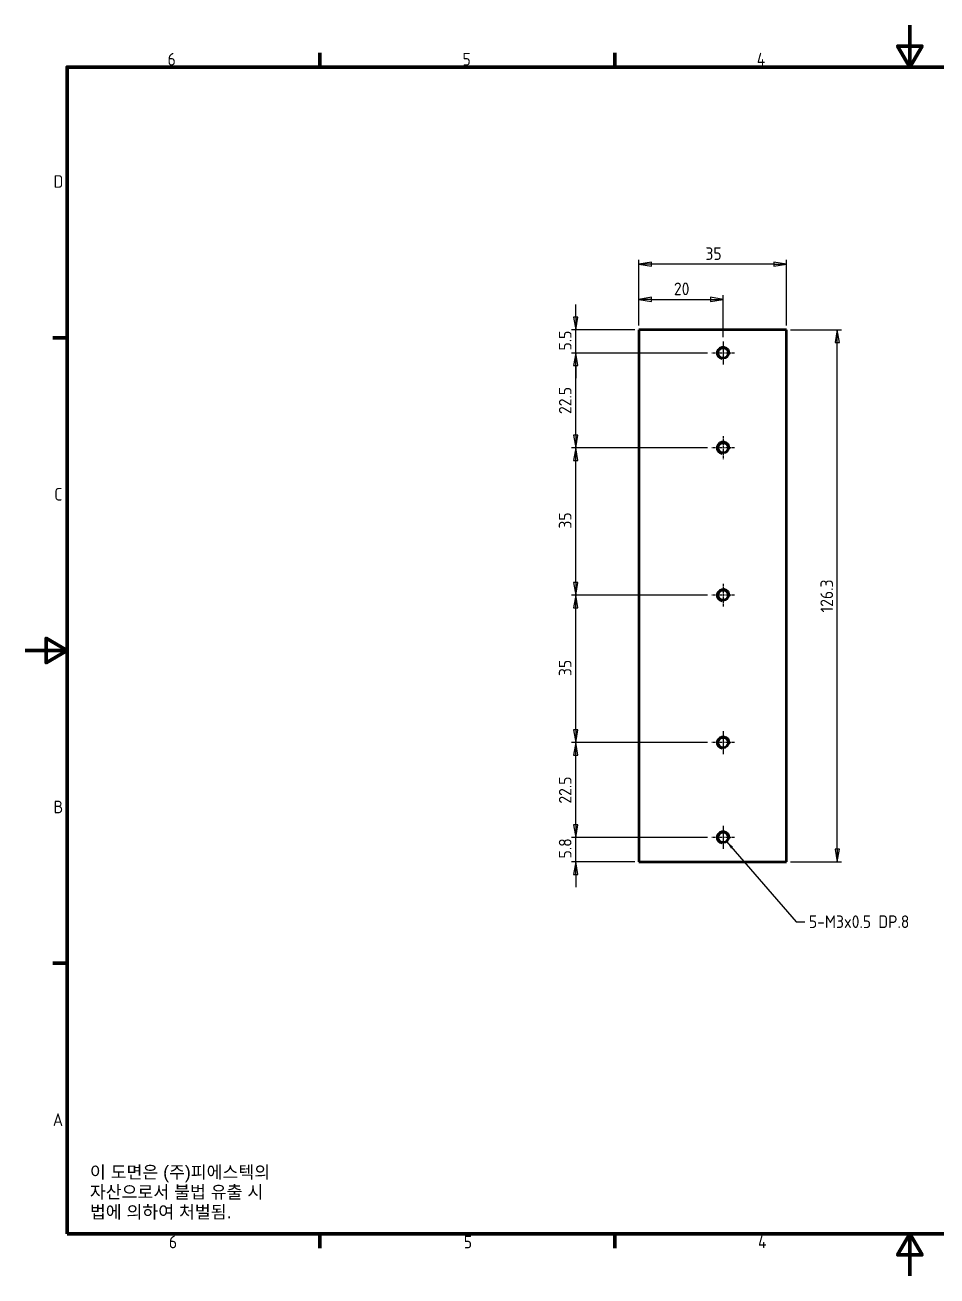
# Model space of a CAD drawing. Header units: millimetres. Extents: x 0 to 420, y 0 to 297.
# Drawn here: x 0 to 216.4, y 0 to 297 of the extents above; entities that cross this region are included whole.
import ezdxf

# ---------------------------------------------------------------- set-up
doc = ezdxf.new("R2010")
doc.units = ezdxf.units.MM
doc.linetypes.add('CHAIN', pattern=[0.7087, 0.4724, -0.0591, 0.1181, -0.0591])
doc.layers.get('0').update_dxf_attribs({"lineweight": 25})
for name, color, linetype, lineweight in [('가시적인 것(ISO)', 7, 'Continuous', 50), ('경계(ISO)', 7, 'Continuous', 70), ('기호(ISO)', 7, 'Continuous', 25), ('치수(ISO)', 7, 'Continuous', 25)]:
    doc.layers.add(name, color=color, linetype=linetype, lineweight=lineweight)
doc.layers.add('가시적인 좁은 것(ISO)', color=1, linetype='Continuous', lineweight=35, true_color=0xff0000)
doc.layers.add('중심 표식(ISO)', color=1, linetype='Continuous', lineweight=25, true_color=0xff0000)
doc.styles.add('ISO Proportional', font='arial.ttf')
doc.styles.add('ISO ProportionalPSTEK', font='isocp.shx')
doc.dimstyles.new('PSTEK', dxfattribs={"dimtxt": 3, "dimasz": 3, "dimexe": 1, "dimexo": 1, "dimgap": 1, "dimtad": 1, "dimrnd": 1e-08, "dimdsep": 46, "dimtxsty": 'ISO ProportionalPSTEK', "dimblk": 'Filled-1', "dimcen": 0.09, "dimdle": 10, "dimclrd": 3, "dimclre": 3, "dimclrt": 1, "dimadec": 1, "dimazin": 2, "dimtfac": 1, "dimtmove": 0, "dimatfit": 3, "dimfxl": 1, "dimtolj": 1, "dimlwd": -1, "dimlwe": -1, "dimarcsym": 0})
doc.dimstyles.new('PSTEK$7', dxfattribs={"dimtxt": 3, "dimasz": 2, "dimexe": 1, "dimexo": 1, "dimgap": 1, "dimtad": 1, "dimrnd": 1e-08, "dimdsep": 46, "dimtxsty": 'ISO ProportionalPSTEK', "dimblk": 'Filled-1', "dimcen": 0.09, "dimdle": 10, "dimclrd": 3, "dimclre": 3, "dimclrt": 1, "dimadec": 1, "dimazin": 2, "dimtfac": 1, "dimtmove": 0, "dimatfit": 3, "dimfxl": 1, "dimtolj": 1, "dimlwd": -1, "dimlwe": -1, "dimarcsym": 0})

# ---------------------------------------------------------------- blocks, each defined once
blk = doc.blocks.new('경계 Default Border')
at = {"layer": '경계(ISO)'}
for p, q in [((70, 287), (70, 290.4)), ((140, 287), (140, 290.4)), ((10, 222.75), (6.6, 222.75)), ((10, 74.25), (6.6, 74.25)), ((70, 10), (70, 6.6)), ((140, 10), (140, 6.6))]:
    blk.add_line(p, q, dxfattribs=at)
at = {"layer": '경계(ISO)', "flags": 128}
for points in [[(210, 297), (210, 287), (207.11, 292), (212.89, 292), (210, 287)], [(10, 10), (10, 287), (410, 287), (410, 10), (10, 10)], [(0, 148.5), (10, 148.5), (5, 151.39), (5, 145.61), (10, 148.5)], [(210, 0), (210, 10), (207.11, 5), (212.89, 5), (210, 10)]]:
    blk.add_lwpolyline(points, dxfattribs=at)
at = {"layer": '경계(ISO)', "color": 1, "true_color": 0xff0000, "char_height": 3, "attachment_point": 7, "style": 'ISO ProportionalPSTEK'}
for s, insert in [('6', (33.83, 287.37)), ('5', (103.83, 287.37)), ('4', (173.67, 287.4)), ('D', (6.77, 258.35)), ('C', (6.93, 184.1)), ('B', (6.77, 109.85)), ('A', (6.6, 35.62)), ('6', (34.14, 6.57)), ('5', (104.14, 6.57)), ('4', (173.97, 6.6))]:
    blk.add_mtext(s, dxfattribs=dict(at, insert=insert))
blk = doc.blocks.new('Filled-1')
at = {"color": 0}
for p, q in [((0, 0), (-1, 0.167)), ((-1, 0.167), (-1, -0.167)), ((-1, 0), (0, 0)), ((-1, -0.167), (0, 0))]:
    blk.add_line(p, q, dxfattribs=at)
at = {"color": 0, "flags": 128}
blk.add_lwpolyline([(-1, -0.167), (0, 0), (-1, 0.167), (-1, -0.167)], dxfattribs=at)
at = {"color": 0}
blk.add_solid([(-1, -0.167), (0, 0), (-1, 0.167), (-1, -0.167)], dxfattribs=at)
blk = doc.blocks.new('*D14')
at = {"layer": 'Defpoints', "color": 0, "transparency": 16777216}
for p in [(130.7, 224.63), (145.7, 224.63), (162.97, 219.13)]:
    blk.add_point(p, dxfattribs=at)
at = {"layer": '치수(ISO)', "color": 3, "transparency": 16777216}
for p, q in [((130.7, 227.63), (130.7, 230.63)), ((144.7, 224.63), (129.7, 224.63)), ((130.7, 219.13), (130.7, 224.63)), ((161.97, 219.13), (129.7, 219.13)), ((130.7, 216.13), (130.7, 213.13))]:
    blk.add_line(p, q, dxfattribs=at)
at = {"layer": '치수(ISO)', "color": 3, "transparency": 16777216, "xscale": 3, "yscale": 3, "zscale": 3}
for p, rotation in [((130.7, 224.63), 270), ((130.7, 219.13), 90)]:
    blk.add_blockref('Filled-1', p, dxfattribs=dict(at, rotation=rotation))
at = {"layer": '치수(ISO)', "color": 1, "transparency": 16777216, "insert": (126.7, 219.72), "char_height": 3, "attachment_point": 1, "rotation": 90, "style": 'ISO ProportionalPSTEK'}
blk.add_mtext('\\A1;5.5', dxfattribs=at)
blk = doc.blocks.new('*D15')
at = {"layer": 'Defpoints', "color": 0, "transparency": 16777216}
for p in [(130.7, 219.13), (162.97, 219.13), (162.97, 196.63)]:
    blk.add_point(p, dxfattribs=at)
at = {"layer": '치수(ISO)', "color": 3, "transparency": 16777216}
for p, q in [((161.97, 219.13), (129.7, 219.13)), ((130.7, 199.63), (130.7, 216.13)), ((161.97, 196.63), (129.7, 196.63))]:
    blk.add_line(p, q, dxfattribs=at)
at = {"layer": '치수(ISO)', "color": 3, "transparency": 16777216, "xscale": 3, "yscale": 3, "zscale": 3}
for p, rotation in [((130.7, 219.13), 90), ((130.7, 196.63), 270)]:
    blk.add_blockref('Filled-1', p, dxfattribs=dict(at, rotation=rotation))
at = {"layer": '치수(ISO)', "color": 1, "transparency": 16777216, "insert": (126.7, 204.64), "char_height": 3, "attachment_point": 1, "rotation": 90, "style": 'ISO ProportionalPSTEK'}
blk.add_mtext('\\A1;22.5', dxfattribs=at)
blk = doc.blocks.new('*D16')
at = {"layer": 'Defpoints', "color": 0, "transparency": 16777216}
for p in [(130.7, 196.63), (162.97, 196.63), (162.97, 161.63)]:
    blk.add_point(p, dxfattribs=at)
at = {"layer": '치수(ISO)', "color": 3, "transparency": 16777216}
for p, q in [((161.97, 196.63), (129.7, 196.63)), ((130.7, 164.63), (130.7, 193.63)), ((161.97, 161.63), (129.7, 161.63))]:
    blk.add_line(p, q, dxfattribs=at)
at = {"layer": '치수(ISO)', "color": 3, "transparency": 16777216, "xscale": 3, "yscale": 3, "zscale": 3}
for p, rotation in [((130.7, 196.63), 90), ((130.7, 161.63), 270)]:
    blk.add_blockref('Filled-1', p, dxfattribs=dict(at, rotation=rotation))
at = {"layer": '치수(ISO)', "color": 1, "transparency": 16777216, "insert": (126.7, 177.43), "char_height": 3, "attachment_point": 1, "rotation": 90, "style": 'ISO ProportionalPSTEK'}
blk.add_mtext('\\A1;35', dxfattribs=at)
blk = doc.blocks.new('*D17')
at = {"layer": 'Defpoints', "color": 0, "transparency": 16777216}
for p in [(130.7, 161.63), (162.97, 161.63), (162.97, 126.63)]:
    blk.add_point(p, dxfattribs=at)
at = {"layer": '치수(ISO)', "color": 3, "transparency": 16777216}
for p, q in [((161.97, 161.63), (129.7, 161.63)), ((130.7, 129.63), (130.7, 158.63)), ((161.97, 126.63), (129.7, 126.63))]:
    blk.add_line(p, q, dxfattribs=at)
at = {"layer": '치수(ISO)', "color": 3, "transparency": 16777216, "xscale": 3, "yscale": 3, "zscale": 3}
for p, rotation in [((130.7, 161.63), 90), ((130.7, 126.63), 270)]:
    blk.add_blockref('Filled-1', p, dxfattribs=dict(at, rotation=rotation))
at = {"layer": '치수(ISO)', "color": 1, "transparency": 16777216, "insert": (126.7, 142.43), "char_height": 3, "attachment_point": 1, "rotation": 90, "style": 'ISO ProportionalPSTEK'}
blk.add_mtext('\\A1;35', dxfattribs=at)
blk = doc.blocks.new('*D18')
at = {"layer": 'Defpoints', "color": 0, "transparency": 16777216}
for p in [(130.7, 126.63), (162.97, 126.63), (162.97, 104.13)]:
    blk.add_point(p, dxfattribs=at)
at = {"layer": '치수(ISO)', "color": 3, "transparency": 16777216}
for p, q in [((161.97, 126.63), (129.7, 126.63)), ((130.7, 107.13), (130.7, 123.63)), ((161.97, 104.13), (129.7, 104.13))]:
    blk.add_line(p, q, dxfattribs=at)
at = {"layer": '치수(ISO)', "color": 3, "transparency": 16777216, "xscale": 3, "yscale": 3, "zscale": 3}
for p, rotation in [((130.7, 126.63), 90), ((130.7, 104.13), 270)]:
    blk.add_blockref('Filled-1', p, dxfattribs=dict(at, rotation=rotation))
at = {"layer": '치수(ISO)', "color": 1, "transparency": 16777216, "insert": (126.7, 112.14), "char_height": 3, "attachment_point": 1, "rotation": 90, "style": 'ISO ProportionalPSTEK'}
blk.add_mtext('\\A1;22.5', dxfattribs=at)
blk = doc.blocks.new('*D19')
at = {"layer": 'Defpoints', "color": 0, "transparency": 16777216}
for p in [(130.7, 104.13), (162.97, 104.13), (145.7, 98.33)]:
    blk.add_point(p, dxfattribs=at)
at = {"layer": '치수(ISO)', "color": 3, "transparency": 16777216}
for p, q in [((130.7, 107.13), (130.7, 110.13)), ((161.97, 104.13), (129.7, 104.13)), ((130.7, 98.33), (130.7, 104.13)), ((144.7, 98.33), (129.7, 98.33)), ((130.7, 95.33), (130.7, 92.33))]:
    blk.add_line(p, q, dxfattribs=at)
at = {"layer": '치수(ISO)', "color": 3, "transparency": 16777216, "xscale": 3, "yscale": 3, "zscale": 3}
for p, rotation in [((130.7, 104.13), 270), ((130.7, 98.33), 90)]:
    blk.add_blockref('Filled-1', p, dxfattribs=dict(at, rotation=rotation))
at = {"layer": '치수(ISO)', "color": 1, "transparency": 16777216, "insert": (126.7, 99.13), "char_height": 3, "attachment_point": 1, "rotation": 90, "style": 'ISO ProportionalPSTEK'}
blk.add_mtext('\\A1;5.8', dxfattribs=at)
blk = doc.blocks.new('*D20')
at = {"layer": 'Defpoints', "color": 0, "transparency": 16777216}
for p in [(180.7, 224.63), (192.79, 224.63), (180.7, 98.33)]:
    blk.add_point(p, dxfattribs=at)
at = {"layer": '치수(ISO)', "color": 3, "transparency": 16777216}
for p, q in [((181.7, 224.63), (193.79, 224.63)), ((192.79, 101.33), (192.79, 221.63)), ((181.7, 98.33), (193.79, 98.33))]:
    blk.add_line(p, q, dxfattribs=at)
at = {"layer": '치수(ISO)', "color": 3, "transparency": 16777216, "xscale": 3, "yscale": 3, "zscale": 3}
for p, rotation in [((192.79, 224.63), 90), ((192.79, 98.33), 270)]:
    blk.add_blockref('Filled-1', p, dxfattribs=dict(at, rotation=rotation))
at = {"layer": '치수(ISO)', "color": 1, "transparency": 16777216, "insert": (188.78, 157.52), "char_height": 3, "attachment_point": 1, "rotation": 90, "style": 'ISO ProportionalPSTEK'}
blk.add_mtext('\\A1;126.3', dxfattribs=at)
blk = doc.blocks.new('*D21')
at = {"layer": 'Defpoints', "color": 0, "transparency": 16777216}
for p in [(165.7, 231.86), (145.7, 224.63), (165.7, 221.86)]:
    blk.add_point(p, dxfattribs=at)
at = {"layer": '치수(ISO)', "color": 3, "transparency": 16777216}
for p, q in [((145.7, 225.63), (145.7, 232.86)), ((148.7, 231.86), (162.7, 231.86)), ((165.7, 222.86), (165.7, 232.86))]:
    blk.add_line(p, q, dxfattribs=at)
at = {"layer": '치수(ISO)', "color": 3, "transparency": 16777216, "xscale": 3, "yscale": 3, "zscale": 3, "rotation": 180}
blk.add_blockref('Filled-1', (145.7, 231.86), dxfattribs=at)
at = {"layer": '치수(ISO)', "color": 3, "transparency": 16777216, "xscale": 3, "yscale": 3, "zscale": 3}
blk.add_blockref('Filled-1', (165.7, 231.86), dxfattribs=at)
at = {"layer": '치수(ISO)', "color": 1, "transparency": 16777216, "insert": (154.01, 235.86), "char_height": 3, "attachment_point": 1, "style": 'ISO ProportionalPSTEK'}
blk.add_mtext('\\A1;20', dxfattribs=at)
blk = doc.blocks.new('*D22')
at = {"layer": 'Defpoints', "color": 0, "transparency": 16777216}
for p in [(145.7, 240.22), (145.7, 224.63), (180.7, 224.63)]:
    blk.add_point(p, dxfattribs=at)
at = {"layer": '치수(ISO)', "color": 3, "transparency": 16777216}
for p, q in [((145.7, 225.63), (145.7, 241.22)), ((180.7, 225.63), (180.7, 241.22)), ((177.7, 240.22), (148.7, 240.22))]:
    blk.add_line(p, q, dxfattribs=at)
at = {"layer": '치수(ISO)', "color": 3, "transparency": 16777216, "xscale": 3, "yscale": 3, "zscale": 3, "rotation": 180}
blk.add_blockref('Filled-1', (145.7, 240.22), dxfattribs=at)
at = {"layer": '치수(ISO)', "color": 3, "transparency": 16777216, "xscale": 3, "yscale": 3, "zscale": 3}
blk.add_blockref('Filled-1', (180.7, 240.22), dxfattribs=at)
at = {"layer": '치수(ISO)', "color": 1, "transparency": 16777216, "insert": (161.48, 244.22), "char_height": 3, "attachment_point": 1, "style": 'ISO ProportionalPSTEK'}
blk.add_mtext('\\A1;35', dxfattribs=at)

msp = doc.modelspace()

# ---------------------------------------------------------------- linework, layer by layer
at = {"layer": '가시적인 것(ISO)'}
for p, q in [((180.696, 224.629), (145.696, 224.629)), ((145.696, 224.629), (145.696, 98.329)), ((180.696, 98.329), (180.696, 224.629)), ((145.696, 98.329), (180.696, 98.329))]:
    msp.add_line(p, q, dxfattribs=at)
for centre in [(165.696, 219.129), (165.696, 196.629), (165.696, 161.629), (165.696, 126.629), (165.696, 104.129)]:
    msp.add_circle(centre, 1.23, dxfattribs=at)
at = {"layer": '가시적인 좁은 것(ISO)'}
for centre in [(165.696, 219.129), (165.696, 196.629), (165.696, 161.629), (165.696, 126.629), (165.696, 104.129)]:
    msp.add_arc(centre, 1.5, 350, 260, dxfattribs=at)
at = {"layer": '중심 표식(ISO)', "linetype": 'CHAIN'}
for p, q in [((165.696, 221.859), (165.696, 216.4)), ((168.425, 219.129), (162.966, 219.129)), ((165.696, 199.359), (165.696, 193.9)), ((168.425, 196.629), (162.966, 196.629)), ((165.696, 164.359), (165.696, 158.9)), ((168.425, 161.629), (162.966, 161.629)), ((165.696, 129.359), (165.696, 123.9)), ((168.425, 126.629), (162.966, 126.629)), ((168.425, 104.129), (162.966, 104.129)), ((165.696, 106.859), (165.696, 101.4))]:
    msp.add_line(p, q, dxfattribs=at)

# ---------------------------------------------------------------- block references
msp.add_blockref('경계 Default Border', (0, 0))

# ---------------------------------------------------------------- texts
at = {"layer": '기호(ISO)', "color": 1, "true_color": 0xff0000, "insert": (186.049, 85.613), "char_height": 3, "width": 28.28843, "attachment_point": 1, "line_spacing_factor": 0.525, "style": 'ISO ProportionalPSTEK'}
msp.add_mtext('{5-M3x0.5 DP.8}', dxfattribs=at)
at = {"layer": '기호(ISO)', "color": 7, "insert": (15.395, 26.156), "char_height": 3, "width": 51.24014, "attachment_point": 1, "line_spacing_factor": 0.944221, "style": 'ISO Proportional'}
msp.add_mtext('{\\fArial|b0|i0;이 도면은 (주)피에스텍의\\P자산으로서 불법 유출 시 \\P법에 의하여 처벌됨.}', dxfattribs=at)

# ---------------------------------------------------------------- dimensions: what is measured, and where the dimension line sits
at = {"layer": '치수(ISO)', "color": 3, "true_color": 0x00ff00}
for base, p1, p2, angle, override, picture, middle in [((145.696, 240.223), (180.696, 224.629), (145.696, 224.629), 180, {"dimdec": 2, "dimtp": 0, "dimtm": 0, "dimtdec": 2, "dimtofl": 0, "dimatfit": 1}, '*D22', (163.196, 240.223)), ((165.696, 231.859), (145.696, 224.629), (165.696, 221.859), 180, {"dimdec": 2, "dimtp": 0, "dimtm": 0, "dimtdec": 2, "dimtofl": 0, "dimatfit": 1}, '*D21', (155.696, 231.859)), ((130.696, 224.629), (162.966, 219.129), (145.696, 224.629), 90, {"dimdec": 2, "dimblk1": 'Filled-1', "dimsah": 1, "dimtp": 0, "dimtm": 0, "dimtdec": 2, "dimtofl": 1, "dimatfit": 1}, '*D14', (130.696, 221.879)), ((192.786, 224.629), (180.696, 98.329), (180.696, 224.629), 90, {"dimdec": 2, "dimtp": 0, "dimtm": 0, "dimtdec": 2, "dimtofl": 0, "dimatfit": 1}, '*D20', (192.786, 161.479)), ((130.696, 219.129), (162.966, 196.629), (162.966, 219.129), 90, {"dimdec": 2, "dimblk1": 'Filled-1', "dimblk2": 'Filled-1', "dimsah": 1, "dimtp": 0, "dimtm": 0, "dimtdec": 2, "dimtofl": 0, "dimatfit": 1}, '*D15', (130.696, 207.889)), ((130.696, 196.629), (162.966, 161.629), (162.966, 196.629), 90, {"dimdec": 2, "dimblk1": 'Filled-1', "dimblk2": 'Filled-1', "dimsah": 1, "dimtp": 0, "dimtm": 0, "dimtdec": 2, "dimtofl": 0, "dimatfit": 1}, '*D16', (130.696, 179.139)), ((130.696, 161.629), (162.966, 126.629), (162.966, 161.629), 90, {"dimdec": 2, "dimblk1": 'Filled-1', "dimblk2": 'Filled-1', "dimsah": 1, "dimtp": 0, "dimtm": 0, "dimtdec": 2, "dimtofl": 0, "dimatfit": 1}, '*D17', (130.696, 144.139)), ((130.696, 126.629), (162.966, 104.129), (162.966, 126.629), 90, {"dimdec": 2, "dimblk1": 'Filled-1', "dimblk2": 'Filled-1', "dimsah": 1, "dimtp": 0, "dimtm": 0, "dimtdec": 2, "dimtofl": 0, "dimatfit": 1}, '*D18', (130.696, 115.389)), ((130.696, 104.129), (145.696, 98.329), (162.966, 104.129), 90, {"dimdec": 2, "dimblk2": 'Filled-1', "dimsah": 1, "dimtp": 0, "dimtm": 0, "dimtdec": 2, "dimtofl": 1, "dimatfit": 1}, '*D19', (130.696, 101.229))]:
    dim = msp.add_linear_dim(base=base, p1=p1, p2=p2, angle=angle, dimstyle='PSTEK', override=override, dxfattribs=at)
    dim.commit()
    dim.dimension.update_dxf_attribs({"geometry": picture, "text_midpoint": middle, "dimtype": 160})

# ---------------------------------------------------------------- leaders
at = {"layer": '기호(ISO)', "color": 3, "true_color": 0x00ff00, "annotation_type": 0, "has_hookline": 1, "hookline_direction": 0, "text_width": 24.3}
msp.add_leader([(166.491, 103.192), (183.049, 84.113), (185.049, 84.113)], dimstyle='PSTEK$7', override={"dimtad": 0}, dxfattribs=at)

doc.saveas('drawing.dxf')
